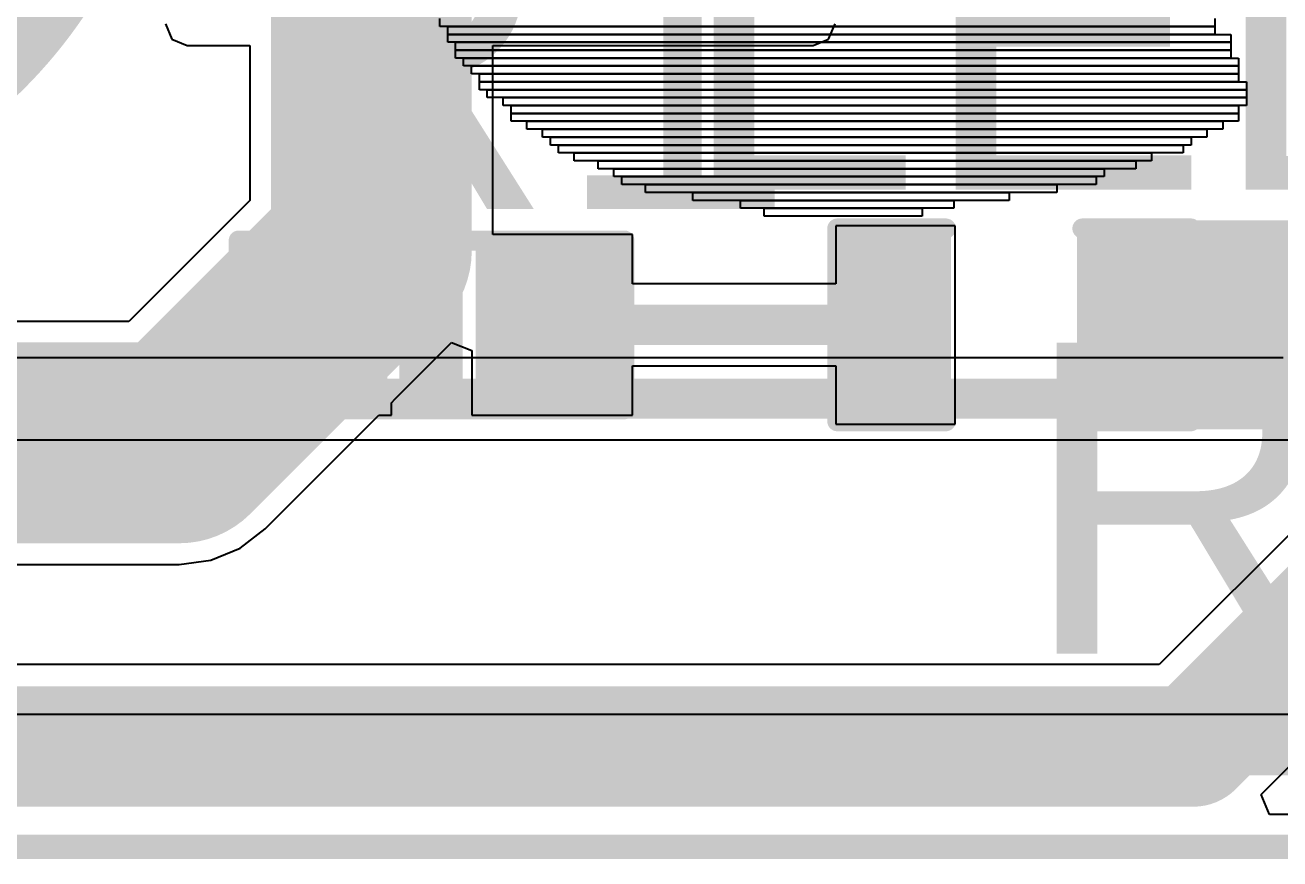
# Model space of a CAD drawing. Header units: inches. Extents: x -1 to 13, y -1.6 to 0.5.
# Drawn here: x 0.0866 to 0.399, y -1.4986 to -1.291 of the extents above; entities that cross this region are included whole.
import ezdxf

# ---------------------------------------------------------------- set-up
doc = ezdxf.new("R2010")
doc.units = ezdxf.units.IN
doc.header["$MEASUREMENT"] = 0
for name, color, linetype in [('Board_outline', 216, 'Continuous'), ('Bottom Layer', 5, 'Continuous'), ('Bottom Overlay', 54, 'Continuous'), ('Bottom Solder', 6, 'Continuous'), ('Multi-Layer', 9, 'Continuous'), ('Pad Holes', 156, 'Continuous'), ('Top Glue Points', 56, 'Continuous'), ('Top Layer', 1, 'Continuous'), ('Top Overlay', 2, 'Continuous'), ('Top Paste', 8, 'Continuous'), ('Top Solder', 216, 'Continuous')]:
    doc.layers.add(name, color=color, linetype=linetype)
doc.styles.add('Arial', font='', dxfattribs={"height": 0.2})
doc.styles.get('Arial').set_extended_font_data('Arial')

# ---------------------------------------------------------------- blocks, each defined once
blk = doc.blocks.new('SPACER_3')
at = {"layer": 'Bottom Layer'}
h = blk.add_hatch(color=5, dxfattribs=at)
edge = h.paths.add_edge_path()
edge.add_arc((0, 0), 0.11811, 0, 360)
at = {"layer": 'Bottom Solder'}
h = blk.add_hatch(color=6, dxfattribs=at)
edge = h.paths.add_edge_path()
edge.add_arc((0, 0), 0.12211, 0, 360)
at = {"layer": 'Multi-Layer'}
h = blk.add_hatch(color=9, dxfattribs=at)
edge = h.paths.add_edge_path()
edge.add_arc((0, 0), 0.11811, 0, 360)
at = {"layer": 'Pad Holes'}
h = blk.add_hatch(color=7, dxfattribs=at)
edge = h.paths.add_edge_path()
edge.add_arc((0, 0), 0.07283, 0, 360)
at = {"layer": 'Top Layer'}
h = blk.add_hatch(color=1, dxfattribs=at)
edge = h.paths.add_edge_path()
edge.add_arc((0, 0), 0.11811, 0, 360)
at = {"layer": 'Top Solder'}
h = blk.add_hatch(color=216, dxfattribs=at)
edge = h.paths.add_edge_path()
edge.add_arc((0, 0), 0.12211, 0, 360)
blk = doc.blocks.new('LED_0603_64')
at = {"layer": 'Top Layer'}
for points in [[(-0.03937, 0.01969), (-0.01969, 0.01969), (-0.01969, -0.01969), (-0.03937, -0.01969)], [(0.01969, 0.01969), (0.03937, 0.01969), (0.03937, -0.01969), (0.01969, -0.01969)]]:
    blk.add_hatch(color=1, dxfattribs=at).paths.add_polyline_path(points)
at = {"layer": 'Top Overlay'}
blk.add_hatch(color=2, dxfattribs=at).paths.add_polyline_path([(0.044, -0.026), (0.069, -0.026), (0.069, 0.026), (0.044, 0.026)])
at = {"layer": 'Top Paste'}
for points in [[(-0.03937, 0.01969), (-0.01969, 0.01969), (-0.01969, -0.01969), (-0.03937, -0.01969)], [(0.01969, 0.01969), (0.03937, 0.01969), (0.03937, -0.01969), (0.01969, -0.01969)]]:
    blk.add_hatch(color=8, dxfattribs=at).paths.add_polyline_path(points)
at = {"layer": 'Top Solder'}
for points in [[(-0.04337, 0.02369), (-0.01569, 0.02369), (-0.01569, -0.02369), (-0.04337, -0.02369)], [(0.01569, 0.02369), (0.04337, 0.02369), (0.04337, -0.02369), (0.01569, -0.02369)]]:
    blk.add_hatch(color=216, dxfattribs=at).paths.add_polyline_path(points)
at = {"layer": 'Top Overlay', "const_width": 0.005}
for points in [[(-0.044, 0.024), (-0.017, 0.024)], [(-0.044, -0.024), (-0.044, 0.024)], [(0.017, 0.024), (0.044, 0.024)], [(0.044, -0.024), (0.044, 0.024)], [(-0.044, -0.024), (-0.017, -0.024)], [(0.017, -0.024), (0.044, -0.024)]]:
    blk.add_lwpolyline(points, dxfattribs=at)
at = {"layer": 'Top Overlay', "const_width": 0.0025}
for points in [[(-0.04525, 0.024, 1), (-0.04275, 0.024, 1)], [(-0.04525, 0.024, 1), (-0.04275, 0.024, 1)], [(-0.01825, 0.024, 1), (-0.01575, 0.024, 1)], [(0.01575, 0.024, 1), (0.01825, 0.024, 1)], [(0.04275, 0.024, 1), (0.04525, 0.024, 1)], [(0.04275, 0.024, 1), (0.04525, 0.024, 1)], [(-0.04525, -0.024, 1), (-0.04275, -0.024, 1)], [(-0.04525, -0.024, 1), (-0.04275, -0.024, 1)], [(-0.01825, -0.024, 1), (-0.01575, -0.024, 1)], [(0.01575, -0.024, 1), (0.01825, -0.024, 1)], [(0.04275, -0.024, 1), (0.04525, -0.024, 1)], [(0.04275, -0.024, 1), (0.04525, -0.024, 1)]]:
    blk.add_lwpolyline(points, format="xyb", close=True, dxfattribs=at)
blk = doc.blocks.new('RES_0603_99')
at = {"layer": 'Top Layer'}
for points in [[(-0.015, 0.0175), (-0.015, -0.0175), (-0.045, -0.0175), (-0.045, 0.0175)], [(0.045, 0.0175), (0.045, -0.0175), (0.015, -0.0175), (0.015, 0.0175)]]:
    blk.add_hatch(color=1, dxfattribs=at).paths.add_polyline_path(points)
at = {"layer": 'Top Paste'}
for points in [[(-0.015, 0.0175), (-0.015, -0.0175), (-0.045, -0.0175), (-0.045, 0.0175)], [(0.045, 0.0175), (0.045, -0.0175), (0.015, -0.0175), (0.015, 0.0175)]]:
    blk.add_hatch(color=8, dxfattribs=at).paths.add_polyline_path(points)
at = {"layer": 'Top Solder'}
for points in [[(-0.011, 0.0215), (-0.011, -0.0215), (-0.049, -0.0215), (-0.049, 0.0215)], [(0.049, 0.0215), (0.049, -0.0215), (0.011, -0.0215), (0.011, 0.0215)]]:
    blk.add_hatch(color=216, dxfattribs=at).paths.add_polyline_path(points)
at = {"layer": 'Top Overlay', "const_width": 0.005}
for points in [[(0.048, 0.021), (-0.048, 0.021)], [(-0.048, 0.021), (-0.048, -0.021)], [(0.048, 0.021), (0.048, -0.021)], [(0.048, -0.021), (-0.048, -0.021)]]:
    blk.add_lwpolyline(points, dxfattribs=at)
at = {"layer": 'Top Overlay', "const_width": 0.0025}
for points in [[(-0.04925, 0.021, 1), (-0.04675, 0.021, 1)], [(-0.04925, 0.021, 1), (-0.04675, 0.021, 1)], [(0.04675, 0.021, 1), (0.04925, 0.021, 1)], [(0.04675, 0.021, 1), (0.04925, 0.021, 1)], [(-0.04925, -0.021, 1), (-0.04675, -0.021, 1)], [(-0.04925, -0.021, 1), (-0.04675, -0.021, 1)], [(0.04675, -0.021, 1), (0.04925, -0.021, 1)], [(0.04675, -0.021, 1), (0.04925, -0.021, 1)]]:
    blk.add_lwpolyline(points, format="xyb", close=True, dxfattribs=at)

msp = doc.modelspace()

# ---------------------------------------------------------------- hatches: boundary and pattern name
at = {"layer": 'Top Glue Points'}
msp.add_hatch(color=56, dxfattribs=at).paths.add_polyline_path([(0.1798, -1.34986), (0.1798, -1.38136), (0.19554, -1.38136), (0.19554, -1.34986)])

# ---------------------------------------------------------------- linework, layer by layer
at = {"layer": 'Board_outline', "const_width": 0.006}
msp.add_lwpolyline([(-0.65035, -1.49561), (2.89296, -1.49561)], dxfattribs=at)
at = {"layer": 'Bottom Layer'}
for p, q in [((0.45333, -1.36583), (0.36894, -1.45022)), ((0.39978, -1.3738), (-0.20978, -1.3738)), ((-0.214, -1.3942), (0.404, -1.3942)), ((0.39426, -1.48258), (0.4762, -1.40064)), ((0.36894, -1.45022), (-0.38194, -1.45022)), ((0.39633, -1.48758), (0.39426, -1.48258)), ((0.81945, -1.48758), (0.39633, -1.48758))]:
    msp.add_line(p, q, dxfattribs=at)
for points, const_width in [([(0.37739, -1.47061), (0.46775, -1.38025)], 0.03), ([(-0.214, -1.384), (0.404, -1.384)], 0.01), ([(-0.39039, -1.47061), (0.37739, -1.47061)], 0.03)]:
    msp.add_lwpolyline(points, dxfattribs=dict(at, const_width=const_width))
at = {"layer": 'Bottom Layer', "const_width": 0.015}
msp.add_lwpolyline([(0.36989, -1.47061, 1), (0.38489, -1.47061, 1)], format="xyb", close=True, dxfattribs=at)
msp.add_lwpolyline([(0.36989, -1.47061, 1), (0.38489, -1.47061, 1)], format="xyb", close=True, dxfattribs=at)
at = {"layer": 'Bottom Overlay'}
for p, q in [((0.18985, -1.29129), (0.18985, -1.28933)), ((0.38277, -1.28933), (0.38277, -1.29129)), ((0.38277, -1.29129), (0.18985, -1.29129)), ((0.19182, -1.29326), (0.19182, -1.29129)), ((0.19182, -1.29129), (0.38277, -1.29129)), ((0.38277, -1.29129), (0.38277, -1.29326)), ((0.38277, -1.29326), (0.19182, -1.29326)), ((0.19182, -1.29523), (0.19182, -1.29326)), ((0.19182, -1.29326), (0.38671, -1.29326)), ((0.38671, -1.29523), (0.19182, -1.29523)), ((0.19379, -1.2972), (0.19379, -1.29523)), ((0.19379, -1.29523), (0.38671, -1.29523)), ((0.38671, -1.29326), (0.38671, -1.29523)), ((0.38671, -1.29523), (0.38671, -1.2972)), ((0.19379, -1.29917), (0.19379, -1.2972)), ((0.19379, -1.2972), (0.38671, -1.2972)), ((0.38671, -1.2972), (0.19379, -1.2972)), ((0.38671, -1.29917), (0.19379, -1.29917)), ((0.19576, -1.30114), (0.19576, -1.29917)), ((0.19576, -1.29917), (0.38867, -1.29917)), ((0.38671, -1.2972), (0.38671, -1.29917)), ((0.38867, -1.29917), (0.38867, -1.30114)), ((0.38867, -1.30114), (0.19576, -1.30114)), ((0.19773, -1.30311), (0.19773, -1.30114)), ((0.19773, -1.30114), (0.38867, -1.30114)), ((0.38867, -1.30114), (0.38867, -1.30311)), ((0.38867, -1.30311), (0.19773, -1.30311)), ((0.1997, -1.30507), (0.1997, -1.30311)), ((0.1997, -1.30311), (0.38867, -1.30311)), ((0.38867, -1.30507), (0.1997, -1.30507)), ((0.1997, -1.30704), (0.1997, -1.30507)), ((0.1997, -1.30507), (0.39065, -1.30507)), ((0.38867, -1.30311), (0.38867, -1.30507)), ((0.39065, -1.30507), (0.39065, -1.30704)), ((0.39065, -1.30704), (0.1997, -1.30704)), ((0.20167, -1.30901), (0.20167, -1.30704)), ((0.20167, -1.30704), (0.39065, -1.30704)), ((0.39065, -1.30704), (0.39065, -1.30901)), ((0.39065, -1.30901), (0.20167, -1.30901)), ((0.20561, -1.31098), (0.20561, -1.30901)), ((0.20561, -1.30901), (0.39065, -1.30901)), ((0.39065, -1.31098), (0.20561, -1.31098)), ((0.20758, -1.31295), (0.20758, -1.31098)), ((0.20758, -1.31098), (0.38867, -1.31098)), ((0.38867, -1.31098), (0.38867, -1.31295)), ((0.39065, -1.30901), (0.39065, -1.31098)), ((0.38867, -1.31295), (0.20758, -1.31295)), ((0.20758, -1.31492), (0.20758, -1.31295)), ((0.20758, -1.31295), (0.38867, -1.31295)), ((0.38867, -1.31492), (0.20758, -1.31492)), ((0.21152, -1.31688), (0.21152, -1.31492)), ((0.21152, -1.31492), (0.38473, -1.31492)), ((0.38473, -1.31492), (0.38473, -1.31688)), ((0.38867, -1.31295), (0.38867, -1.31492)), ((0.38473, -1.31688), (0.21152, -1.31688)), ((0.21544, -1.31885), (0.21544, -1.31688)), ((0.21544, -1.31688), (0.38081, -1.31688)), ((0.38081, -1.31688), (0.38081, -1.31885)), ((0.38081, -1.31885), (0.21544, -1.31885)), ((0.21741, -1.32082), (0.21741, -1.31885)), ((0.21741, -1.31885), (0.37687, -1.31885)), ((0.37687, -1.32082), (0.21741, -1.32082)), ((0.21938, -1.32279), (0.21938, -1.32082)), ((0.21938, -1.32082), (0.37489, -1.32082)), ((0.37489, -1.32082), (0.37489, -1.32279)), ((0.37687, -1.31885), (0.37687, -1.32082)), ((0.37489, -1.32279), (0.21938, -1.32279)), ((0.22332, -1.32476), (0.22332, -1.32279)), ((0.22332, -1.32279), (0.36702, -1.32279)), ((0.36702, -1.32279), (0.36702, -1.32476)), ((0.36702, -1.32476), (0.22332, -1.32476)), ((0.22923, -1.32673), (0.22923, -1.32476)), ((0.22923, -1.32476), (0.36308, -1.32476)), ((0.36308, -1.32673), (0.22923, -1.32673)), ((0.23317, -1.3287), (0.23317, -1.32673)), ((0.23317, -1.32673), (0.35522, -1.32673)), ((0.35522, -1.32673), (0.35522, -1.3287)), ((0.36308, -1.32476), (0.36308, -1.32673)), ((0.35522, -1.3287), (0.23317, -1.3287)), ((0.23514, -1.33066), (0.23514, -1.3287)), ((0.23514, -1.3287), (0.35324, -1.3287)), ((0.35324, -1.3287), (0.35324, -1.33066)), ((0.35324, -1.33066), (0.23514, -1.33066)), ((0.24103, -1.33263), (0.24103, -1.33066)), ((0.24103, -1.33066), (0.34341, -1.33066)), ((0.34341, -1.33263), (0.24103, -1.33263)), ((0.25284, -1.3346), (0.25284, -1.33263)), ((0.25284, -1.33263), (0.33159, -1.33263)), ((0.33159, -1.33263), (0.33159, -1.3346)), ((0.34341, -1.33066), (0.34341, -1.33263)), ((0.33159, -1.3346), (0.25284, -1.3346)), ((0.26466, -1.33657), (0.26466, -1.3346)), ((0.26466, -1.3346), (0.31782, -1.3346)), ((0.31782, -1.33657), (0.26466, -1.33657)), ((0.27056, -1.33854), (0.27056, -1.33657)), ((0.27056, -1.33657), (0.30994, -1.33657)), ((0.30994, -1.33657), (0.30994, -1.33854)), ((0.31782, -1.3346), (0.31782, -1.33657)), ((0.30994, -1.33854), (0.27056, -1.33854))]:
    msp.add_line(p, q, dxfattribs=at)
at = {"layer": 'Top Layer'}
for p, q in [((0.12159, -1.29061), (0.12317, -1.29444)), ((0.28663, -1.29444), (0.28822, -1.29061)), ((0.12317, -1.29444), (0.127, -1.29602)), ((0.127, -1.29602), (0.14254, -1.29602)), ((0.14254, -1.29602), (0.14254, -1.33467)), ((0.20306, -1.34311), (0.20306, -1.29602)), ((0.20306, -1.29602), (0.2828, -1.29602)), ((0.2828, -1.29602), (0.28663, -1.29444)), ((0.14254, -1.33467), (0.13595, -1.34126)), ((0.13595, -1.34126), (0.11247, -1.36474)), ((0.13595, -1.34126), (0.13595, -1.34126)), ((0.31811, -1.34092), (0.28843, -1.34092)), ((0.28843, -1.34092), (0.28843, -1.35541)), ((0.31811, -1.3903), (0.31811, -1.34092)), ((0.2378, -1.34311), (0.20306, -1.34311)), ((0.2378, -1.35541), (0.2378, -1.34311)), ((0.28843, -1.35541), (0.2378, -1.35541)), ((0.11247, -1.36474), (-0.07047, -1.36474)), ((0.17874, -1.38405), (0.1928, -1.36999)), ((0.1928, -1.36999), (0.1978, -1.37197)), ((0.1978, -1.37197), (0.1978, -1.38811)), ((0.2378, -1.38811), (0.2378, -1.37581)), ((0.2378, -1.37581), (0.28843, -1.37581)), ((0.28843, -1.37581), (0.28843, -1.3903)), ((0.1778, -1.38499), (0.17874, -1.38405)), ((0.1778, -1.38811), (0.1778, -1.38499)), ((0.17874, -1.38405), (0.17874, -1.38405)), ((0.1464, -1.4164), (0.17468, -1.38811)), ((0.17468, -1.38811), (0.1778, -1.38811)), ((0.1978, -1.38811), (0.2378, -1.38811)), ((0.28843, -1.3903), (0.31811, -1.3903)), ((0.14013, -1.42121), (0.1464, -1.4164)), ((0.125, -1.42526), (0.13283, -1.42423)), ((0.13283, -1.42423), (0.14013, -1.42121)), ((-0.083, -1.42526), (0.125, -1.42526)), ((0.4643, -1.46262), (-0.44519, -1.46262))]:
    msp.add_line(p, q, dxfattribs=at)
for points, const_width in [([(0.1728, -1.3472), (0.1728, -1.234)], 0.05), ([(0.15735, -1.36265), (0.1728, -1.3472)], 0.05), ([(0.125, -1.395), (0.15735, -1.36265)], 0.05), ([(0.2178, -1.36561), (0.30327, -1.36561)], 0.01), ([(-0.083, -1.395), (0.125, -1.395)], 0.05), ([(-0.44941, -1.47281), (0.83552, -1.47281)], 0.01)]:
    msp.add_lwpolyline(points, dxfattribs=dict(at, const_width=const_width))
for points, const_width in [([(0.1603, -1.3472, 1), (0.1853, -1.3472, 1)], 0.025), ([(0.1603, -1.3472, 1), (0.1853, -1.3472, 1)], 0.025), ([(0.14485, -1.36265, 1), (0.16984, -1.36265, 1)], 0.025), ([(0.14485, -1.36265, 1), (0.16984, -1.36265, 1)], 0.025), ([(0.2153, -1.36561, 1), (0.2203, -1.36561, 1)], 0.005), ([(0.30077, -1.36561, 1), (0.30577, -1.36561, 1)], 0.005), ([(0.1125, -1.395, 1), (0.1375, -1.395, 1)], 0.025), ([(0.1125, -1.395, 1), (0.1375, -1.395, 1)], 0.025)]:
    msp.add_lwpolyline(points, format="xyb", close=True, dxfattribs=dict(at, const_width=const_width))

# ---------------------------------------------------------------- block references
for name, p in [('SPACER_3', (0, -1.22047)), ('LED_0603_64', (0.3328, -1.36561))]:
    msp.add_blockref(name, p)
at = {"rotation": 180}
msp.add_blockref('RES_0603_99', (0.1878, -1.36561), dxfattribs=at)

# ---------------------------------------------------------------- texts
at = {"layer": 'Top Overlay', "style": 'Arial'}
for s, p in [('LED1', (0.24917, -1.33195)), ('R1', (0.1401, -1.33678)), ('R15', (0.33454, -1.44753))]:
    msp.add_text(s, height=0.0775, dxfattribs=at).set_placement(p)

doc.saveas('drawing.dxf')
